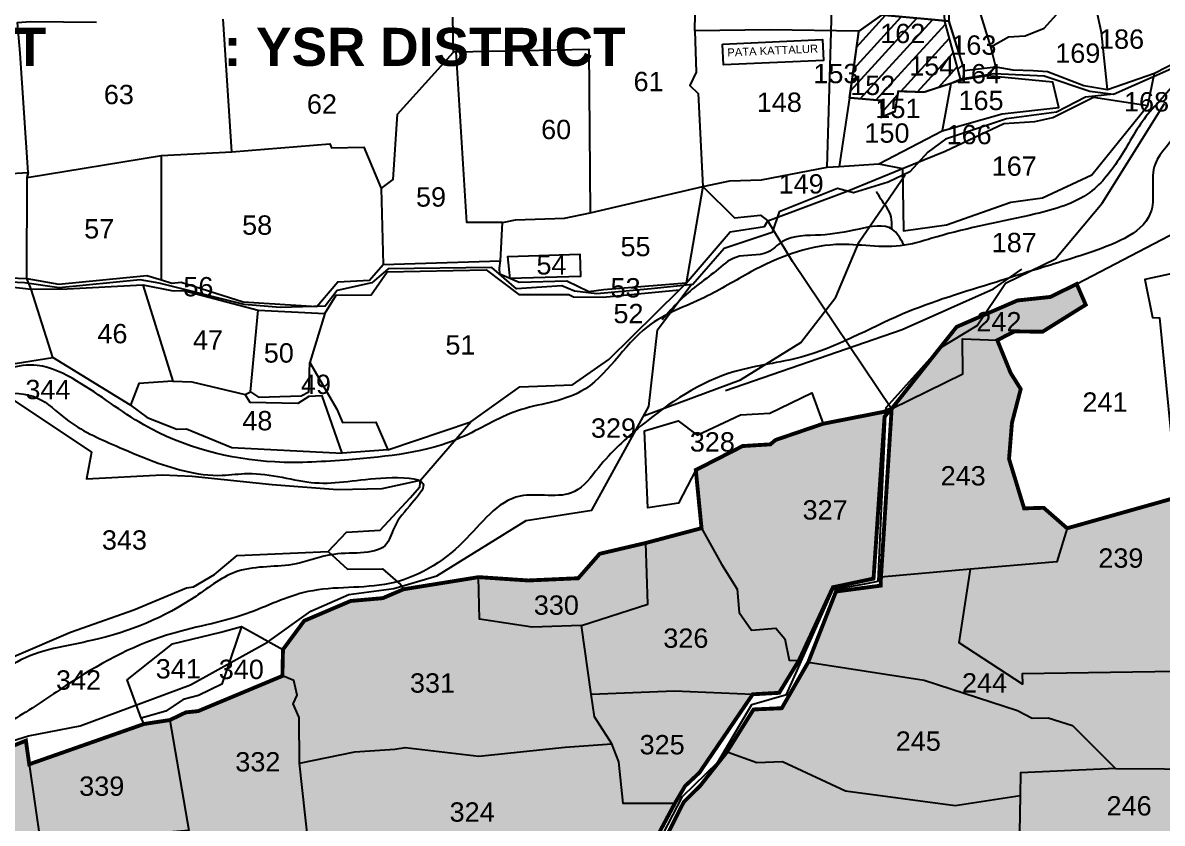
# Model space of a CAD drawing. Header units: inches. Extents: x 215816 to 245985, y 1583903 to 1595496.
# Drawn here: x 218997 to 220175, y 1592113 to 1592941 of the extents above; entities that cross this region are included whole.
import ezdxf
from ezdxf.enums import TextEntityAlignment as Align

# ---------------------------------------------------------------- set-up
doc = ezdxf.new("R2010")
doc.units = ezdxf.units.IN
doc.header["$MEASUREMENT"] = 0
for name, color, linetype in [('PLOT', 7, 'Continuous'), ('PLOTS NO', 7, 'Continuous'), ('ROAD', 1, 'Continuous'), ('STREAM', 4, 'Continuous'), ('TEXT', 1, 'Continuous'), ('text1', 7, 'Continuous'), ('WUA -18', 3, 'Continuous')]:
    doc.layers.add(name, color=color, linetype=linetype)
doc.styles.get("Standard").update_dxf_attribs({"font": 'arial.ttf'})
pattern_1 = [(45, (0, 0), (-0.088388347648, 0.088388347648), [])]

msp = doc.modelspace()

# ---------------------------------------------------------------- hatches: boundary and pattern name
at = {"layer": 'PLOTS NO', "true_color": 0xa953a0}
h = msp.add_hatch(dxfattribs=at)
h.set_pattern_fill('ANSI31', color=215)
h.set_pattern_definition(pattern_1)
h.paths.add_polyline_path([(219441.66712, 1591708.87065), (219470.60062, 1591798.39702), (219494.70745, 1591864.31565), (219509.18779, 1591911.7982), (219534.53348, 1591948.39123), (219537.81663, 1591952.25662), (219590.53406, 1591959.80847), (219617.65489, 1592011.04776), (219680.25442, 1592134.72129), (219697.43788, 1592151.76064), (219725.11271, 1592186.86885), (219752.43461, 1592230.55651), (219781.61884, 1592231.85958), (219809.06299, 1592279.57669), (219837.70397, 1592352.58557), (219883.89281, 1592358.64964), (219884.16386, 1592367.41228), (219895.21591, 1592541.63476), (219962.39773, 1592626.34209), (220025.20686, 1592653.64893), (220059.3187, 1592657.31302), (220086.51441, 1592670.68995), (220095.82113, 1592649.21114), (220051.20919, 1592621.31671), (220022.28261, 1592621.68557), (220004.41242, 1592612.58558), (220018.22205, 1592578.66546), (220028.64912, 1592561.97161), (220019.57566, 1592527.02976), (220016.59009, 1592489.7031), (220032.16413, 1592438.5934), (220052.4089, 1592439.16526), (220076.6151, 1592417.99642), (220190.44138, 1592450.09326), (220229.41132, 1592452.11039), (220248.8134, 1592437.89613), (220282.1631, 1592354.71345), (220373.69435, 1592350.34022), (220388.34985, 1592302.38162), (220419.53654, 1592320.80405), (220514.41793, 1592332.64372), (220634.35392, 1592339.53015), (220580.2183, 1592406.80597), (220621.88305, 1592421.99968), (220594.06781, 1592460.37138), (220560.23501, 1592590.05614), (220631.75937, 1592543.04888), (220690.26346, 1592514.2176), (220711.24998, 1592476.45909), (220713.8652, 1592443.35546), (220720.68341, 1592391.40297), (220729.59502, 1592329.89487), (220728.98391, 1592217.92842), (220720.72271, 1592154.07196), (220715.33527, 1592040.07082), (220758.88871, 1591985.73478), (220797.77086, 1591928.34778), (220774.07985, 1591748.09693), (220772.81468, 1591727.27974), (220758.45053, 1591730.64519), (220756.16311, 1591742.69422), (220725.58587, 1591767.88886), (220660.81642, 1591776.71608), (220661.55069, 1591744.33901), (220609.72756, 1591750.0203), (220559.41458, 1591757.72339), (220550.78284, 1591854.56788), (220485.59717, 1591845.04937), (220420.27635, 1591955.30234), (220366.71269, 1592022.174), (220318.77569, 1592094.48097), (220298.84951, 1592162.6384), (220283.51698, 1592156.80369), (220243.04457, 1592136.4884), (220239.90292, 1592088.15059), (220217.54477, 1592031.01012), (220189.98733, 1591994.98275), (220168.0427, 1591903.64825), (220055.38908, 1591851.02405), (219945.98416, 1591762.08612), (219857.25224, 1591623.23281), (219834.37568, 1591640.44105), (219802.66254, 1591651.61498), (219775.48284, 1591649.66489), (219690.04603, 1591671.13169), (219599.5175, 1591689.18622), (219546.4423, 1591686.99853), (219496.79148, 1591697.30306)])
at = {"layer": 'PLOTS NO', "true_color": 0x58ba48}
h = msp.add_hatch(dxfattribs=at)
h.set_pattern_fill('ANSI31', color=85)
h.set_pattern_definition(pattern_1)
h.paths.add_polyline_path([(218714.85467, 1591453.70161), (218718.35863, 1591480.91506), (218795.70804, 1591505.58289), (218794.04925, 1591519.97339), (218790.09646, 1591595.62488), (218718.23521, 1591553.93065), (218743.41741, 1591720.18625), (218760.30219, 1591747.65228), (218783.6542, 1591797.08007), (218832.81288, 1591790.95224), (218826.06123, 1591795.77565), (218802.47047, 1591817.57741), (218782.53345, 1591833.34214), (218802.82212, 1591924.56888), (218825.9634, 1592027.05066), (218893.4243, 1592140.26146), (218942.96128, 1592179.0137), (218957.07453, 1592184.42484), (218967.97457, 1592185.25301), (219000.20295, 1592198.30299), (219003.68629, 1592173.87056), (219122.34919, 1592215.53739), (219149.08608, 1592219.61298), (219165.55585, 1592227.5528), (219178.23681, 1592228.83944), (219265.36755, 1592265.22486), (219265.98699, 1592292.59453), (219287.95407, 1592322.28826), (219335.95354, 1592342.79733), (219369.06604, 1592345.68422), (219390.6523, 1592354.92565), (219468.25409, 1592367.44417), (219519.53504, 1592363.99434), (219571.19418, 1592366.30091), (219593.35722, 1592391.6059), (219640.99677, 1592402.78657), (219698.67729, 1592418.09886), (219692.75532, 1592478.2893), (219741.1587, 1592503.04986), (219769.88108, 1592504.80808), (219775.15394, 1592509.32548), (219824.26451, 1592526.09664), (219886.79131, 1592538.40398), (219895.21591, 1592541.63476), (219887.90024, 1592533.5365), (219876.4986, 1592365.91816), (219834.52265, 1592356.9855), (219799.37948, 1592281.36678), (219778.94906, 1592247.76289), (219751.62227, 1592246.27184), (219696.51041, 1592165.23971), (219681.65084, 1592151.29978), (219670.93715, 1592133.17536), (219632.83658, 1592061.55959), (219589.10561, 1591972.89915), (219535.36558, 1591969.44637), (219503.24795, 1591913.63019), (219487.44937, 1591865.38667), (219476.17958, 1591835.11808), (219435.67665, 1591710.99695), (219431.42221, 1591698.6343), (219404.25516, 1591581.9955), (219365.43167, 1591568.27944), (219353.22481, 1591547.49341), (219335.86607, 1591447.73857), (219082.86221, 1591446.9411), (219002.02234, 1591444.99188), (218782.31534, 1591442.50367), (218749.23532, 1591442.74125)])
at = {"layer": 'text1'}
h = msp.add_hatch(dxfattribs=at)
h.set_pattern_fill('ANSI31', color=11, scale=103.538201, angle=2.5565452)
h.set_pattern_definition([(47.55655, (217903.463, 1591659.653), (-9.55067, 8.73425), [])])
h.paths.add_polyline_path([(219950.01459, 1592942.31146), (219949.98361, 1592942.91208), (219946.59003, 1592943.09874), (219885.07595, 1592949.02197), (219861.21599, 1592932.08348), (219854.91, 1592884.9967), (219851.80932, 1592863.33067), (219884.66639, 1592860.50425), (219885.02335, 1592843.3463), (219898.67853, 1592849.06728), (219901.96862, 1592870.03132), (219928.8048, 1592869.18504), (219956.42867, 1592878.18758), (219968.74581, 1592881.80428), (219969.01798, 1592883.47144), (219965.93684, 1592882.97862)])
h.paths.add_polyline_path([(219895.19374, 1592922.983), (219918.70584, 1592924.03281), (219918.13992, 1592936.70749), (219894.62782, 1592935.65768)], flags=24)
h.paths.add_polyline_path([(219925.17422, 1592889.38359), (219948.68631, 1592890.4334), (219948.12039, 1592903.10809), (219924.6083, 1592902.05828)], flags=24)
h.paths.add_polyline_path([(219864.19056, 1592869.29284), (219887.70265, 1592870.34265), (219887.13673, 1592883.01733), (219863.62464, 1592881.96752)], flags=24)
h.paths.add_polyline_path([(219890.28564, 1592845.44826), (219913.79773, 1592846.49807), (219913.23181, 1592859.17275), (219889.71972, 1592858.12294)], flags=25)

# ---------------------------------------------------------------- linework, layer by layer
at = {"layer": 'PLOT'}
for points in [[(219982.50315, 1593167.80568), (219950.06916, 1593105.45412), (219950.03877, 1593063.47394), (219953.08775, 1592995.18735), (219954.69755, 1592963.75908), (219954.16409, 1592942.68214), (219970.34729, 1592891.61399), (219968.74581, 1592881.80428)], [(220003.04036, 1592895.38955), (220020.64305, 1592892.10878), (220041.66849, 1592891.51869), (220056.18318, 1592890.35994), (220093.81362, 1592876.05658), (220118.4699, 1592872.01492), (220112.12826, 1592930.99388), (220106.34662, 1592957.69932), (220069.13594, 1592953.25811), (220069.42599, 1592980.32622), (220067.85001, 1592996.93433), (220072.16634, 1593006.16127), (220072.89518, 1593017.86873), (220074.22795, 1593050.31232), (220078.22968, 1593088.70561), (220080.09504, 1593109.22004), (220091.02233, 1593110.5419), (220126.12639, 1593115.44498), (220174.66872, 1593111.13444), (220169.0437, 1593144.34503)], [(220118.4699, 1592872.01492), (220166.94002, 1592888.89249), (220192.39849, 1592901.92066), (220198.47202, 1592931.8082), (220197.59034, 1592961.60953), (220197.31797, 1592982.80859), (220194.66177, 1592997.04944), (220193.79604, 1593021.46669), (220199.75509, 1593023.75205), (220199.30923, 1593038.76471), (220211.58539, 1593045.37072), (220229.07053, 1593094.85777), (220266.2423, 1593094.13476), (220277.92367, 1593058.75771), (220260.03024, 1593032.15665), (220216.10119, 1592985.19407), (220201.08071, 1592984.74776), (220197.31797, 1592982.80859)], [(219828.51374, 1592791.64405), (219832.79089, 1592931.3678), (219834.42014, 1593000.26613), (219819.47086, 1593000.62092), (219818.85682, 1593051.02574), (219905.75049, 1593055.82532)], [(219954.16409, 1592942.68214), (219946.59003, 1592943.09874), (219885.07595, 1592949.02197), (219861.21599, 1592932.08348), (219769.35351, 1592933.66374), (219691.58545, 1592932.59255), (219693.33295, 1593019.7079)], [(220003.04036, 1592895.38955), (219997.69671, 1592915.99359), (219981.63931, 1592968.96214), (219954.69755, 1592963.75908)], [(219997.69671, 1592915.99359), (220015.95279, 1592926.42987), (220033.19384, 1592927.52562), (220052.85754, 1592935.24835), (220069.13594, 1592953.25811)], [(218489.64927, 1592462.40745), (218525.59014, 1592479.88791), (218649.53474, 1592534.74743), (218698.10241, 1592559.19927), (218743.00188, 1592553.37364), (218773.97959, 1592557.54221), (218792.41583, 1592558.87182), (218880.42606, 1592571.19326), (219027.93408, 1592594.77357), (219005.52341, 1592665.43408), (219000.99676, 1592676.2815), (219001.65705, 1592780.90872), (219002.69569, 1592786.01946), (218994.15059, 1592909.3868), (218991.46458, 1592941.17254), (219004.84361, 1592942.27635), (219073.15104, 1592941.65374)], [(219212.99987, 1592807.37477), (219204.12044, 1592944.64914)], [(219492.86679, 1592734.42247), (219456.17985, 1592734.44523), (219444.99911, 1592910.79022), (219442.21263, 1592910.41118), (219441.59523, 1592946.8716)], [(219691.58545, 1592932.59255), (219693.01984, 1592889.94116), (219686.5499, 1592875.86507), (219695.08526, 1592867.6794), (219699.84816, 1592771.57046), (219682.64232, 1592671.63645), (219597.21806, 1592664.75728), (219582.13157, 1592662.5661), (219559.29231, 1592673.68686), (219510.21082, 1592672.16359), (219490.08541, 1592680.80399), (219489.80525, 1592687.07855), (219490.7552, 1592694.66469)], [(219851.80932, 1592863.33067), (219854.91, 1592884.9967), (219861.21599, 1592932.08348)], [(219444.99911, 1592910.79022), (219582.30419, 1592913.47191), (219583.53677, 1592744.4455)], [(219367.5565, 1592769.51479), (219379.97874, 1592778.66532), (219384.21049, 1592846.26517), (219442.21263, 1592910.41118)], [(219970.34729, 1592891.61399), (220003.04036, 1592895.38955), (219994.5108, 1592888.27173)], [(218910.20735, 1592679.99691), (219000.99676, 1592676.2815), (219034.31731, 1592670.38639), (219125.15442, 1592679.34907), (219140.2859, 1592674.9134), (219151.06626, 1592671.71462), (219160.63452, 1592672.75518), (219224.72204, 1592652.27067), (219300.83011, 1592647.49082), (219322.80701, 1592673.00623), (219355.3292, 1592674.71066), (219369.54052, 1592690.88347), (219490.7552, 1592694.66469), (219492.86679, 1592734.42247), (219506.3329, 1592737.11378), (219556.99213, 1592738.76236), (219583.53677, 1592744.4455), (219699.84816, 1592771.57046), (219727.8823, 1592777.5417), (219760.57539, 1592778.38809), (219828.51374, 1592791.64405), (219840.88093, 1592792.21539), (219881.88079, 1592794.86384), (219947.44255, 1592829.27659), (220009.38952, 1592846.61341), (220068.21892, 1592853.12467), (220061.92142, 1592879.62657), (219994.3334, 1592886.01354), (219968.74581, 1592881.80428), (219956.42867, 1592878.18758), (219947.44255, 1592829.27659)], [(219699.84816, 1592771.57046), (219732.67, 1592739.19216), (219759.62378, 1592742.06643), (219767.14329, 1592736.15565), (219849.22401, 1592766.79559), (219906.35399, 1592790.2312), (219950.47775, 1592808.11997), (220011.06232, 1592836.55503), (220043.22537, 1592838.82652), (220061.84227, 1592843.05006), (220104.04591, 1592863.81423), (220160.08784, 1592855.45642), (220166.94002, 1592888.89249)], [(219956.42867, 1592878.18758), (219928.8048, 1592869.18504), (219901.96862, 1592870.03132), (219898.67853, 1592849.06728), (219885.02335, 1592843.3463), (219884.66639, 1592860.50425), (219851.80932, 1592863.33067), (219840.88093, 1592792.21539)], [(219994.5108, 1592888.27173), (219994.3334, 1592886.01354)], [(219881.88079, 1592794.86384), (219906.35399, 1592790.2312), (219907.48053, 1592725.54731), (219951.9062, 1592731.84541), (220018.42405, 1592755.37276), (220051.24475, 1592759.88374), (220102.25317, 1592783.73377), (220160.08784, 1592855.45642)], [(218812.06732, 1592774.96988), (219002.69569, 1592786.01946), (219001.65705, 1592780.90872), (219140.22982, 1592803.73436), (219212.99987, 1592807.37477), (219314.4612, 1592815.62125), (219316.23586, 1592811.56127), (219349.50008, 1592812.40971), (219367.5565, 1592769.51479), (219369.54052, 1592690.88347)], [(219140.2859, 1592674.9134), (219140.22982, 1592803.73436)], [(218988.16069, 1592550.05841), (219068.10133, 1592496.57397), (219062.72475, 1592469.15223), (219140.9645, 1592473.17345), (219172.17663, 1592471.92804), (219254.62243, 1592463.37814), (219322.18275, 1592458.21382), (219368.34455, 1592459.21932), (219408.10448, 1592467.59209), (219460.328, 1592527.98176), (219510.9138, 1592564.17427), (219565.20921, 1592566.33467), (219602.85194, 1592592.55806), (219675.80442, 1592664.783), (219682.64232, 1592671.63645), (219728.31502, 1592724.6577), (219763.71283, 1592730.19669), (219767.14329, 1592736.15565)], [(219435.67665, 1591710.99695), (219476.17958, 1591835.11808), (219487.44937, 1591865.38667), (219503.24795, 1591913.63019), (219535.36558, 1591969.44637), (219537.52441, 1591970.83757), (219589.10561, 1591972.89915), (219632.83658, 1592061.55959), (219670.93715, 1592133.17536), (219681.65084, 1592151.29978), (219696.51041, 1592165.23971), (219751.62227, 1592246.27184), (219778.94906, 1592247.76289), (219799.37948, 1592281.36678), (219834.52265, 1592356.9855), (219876.4986, 1592365.91816), (219887.90024, 1592533.5365), (219895.21591, 1592541.63476), (219792.55972, 1592694.1064), (219767.14329, 1592736.15565)], [(220190.5006, 1592724.70871), (220086.51441, 1592670.68995), (220059.3187, 1592657.31302), (220025.20686, 1592653.64893), (219962.39773, 1592626.34209), (219895.21591, 1592541.63476), (219886.79131, 1592538.40398), (219824.26451, 1592526.09664), (219775.15394, 1592509.32548), (219769.88108, 1592504.80808), (219741.1587, 1592503.04986), (219692.75532, 1592478.2893), (219674.80644, 1592444.07132), (219643.04363, 1592439.22874), (219639.87727, 1592518.80758), (219674.44227, 1592529.10205), (219694.13466, 1592514.38143), (219738.88037, 1592535.40358), (219769.25902, 1592537.14049), (219812.86486, 1592558.1117), (219824.26451, 1592526.09664)], [(219500.66946, 1592676.13439), (219498.26274, 1592699.16436), (219573.01175, 1592701.40011), (219573.63004, 1592678.29029), (219500.65572, 1592676.26586)], [(218911.7944, 1592676.0896), (219005.52341, 1592665.43408), (219042.89364, 1592665.53995), (219121.16802, 1592669.71953), (219152.2785, 1592663.57745), (219163.04969, 1592664.05838), (219240.24857, 1592643.70348), (219309.3279, 1592640.06951), (219321.03393, 1592659.15518), (219356.97023, 1592659.55656), (219373.80708, 1592683.16831), (219476.14823, 1592685.22528), (219509.79965, 1592659.74271), (219561.6262, 1592659.96685), (219566.22028, 1592657.25003), (219596.84193, 1592657.24225), (219675.80442, 1592664.783)], [(220198.35423, 1592684.44707), (220156.79067, 1592675.39183), (220164.85195, 1592635.94046), (220172.2605, 1592635.79919), (220190.44138, 1592450.09326), (220229.41132, 1592452.11039)], [(219121.16802, 1592669.71953), (219152.15705, 1592570.30865), (219171.74738, 1592569.44038), (219226.79509, 1592556.50821), (219232.48837, 1592558.99285), (219240.24857, 1592643.70348)], [(220189.92746, 1592269.70547), (220029.97692, 1592267.33049), (220030.44895, 1592256.7587), (219964.94714, 1592299.38343), (219976.81017, 1592375.53179), (219884.16386, 1592367.41228), (219895.21591, 1592541.63476), (219968.72786, 1592577.85487), (219968.46223, 1592613.96916), (220004.41242, 1592612.58558), (220022.28261, 1592621.68557), (220051.20919, 1592621.31671), (220095.82113, 1592649.21114), (220086.51441, 1592670.68995)], [(219309.3279, 1592640.06951), (219293.63845, 1592589.38064), (219311.53659, 1592558.50755), (219321.68912, 1592541.11733), (219327.66234, 1592527.33227), (219361.79966, 1592527.74128), (219374.29762, 1592499.14108), (219460.328, 1592527.98176)], [(220004.41242, 1592612.58558), (220018.22205, 1592578.66546), (220028.64912, 1592561.97161), (220019.57566, 1592527.02976), (220016.59009, 1592489.7031), (220032.16413, 1592438.5934), (220052.4089, 1592439.16526), (220076.6151, 1592417.99642), (220065.88603, 1592383.37981), (219976.81017, 1592375.53179)], [(219152.15705, 1592570.30865), (219116.92905, 1592567.59789), (219108.32291, 1592545.35531), (219027.93408, 1592594.77357)], [(219232.48837, 1592558.99285), (219240.5636, 1592553.49027), (219284.69684, 1592555.01471), (219292.54849, 1592559.15703), (219293.63845, 1592589.38064)], [(219374.29762, 1592499.14108), (219327.12477, 1592495.69654), (219306.58043, 1592554.8766), (219292.54434, 1592554.24989), (219281.47997, 1592547.06455), (219232.10321, 1592547.98251), (219226.79509, 1592556.50821)], [(219108.32291, 1592545.35531), (219125.5911, 1592532.48834), (219156.26472, 1592520.47526), (219166.30044, 1592520.70032), (219213.14038, 1592501.60253), (219327.12477, 1592495.69654)], [(219292.05438, 1592093.41905), (219283.11463, 1592174.96383), (219282.555, 1592222.27629), (219276.4853, 1592236.49106), (219280.4959, 1592245.20637), (219277.22136, 1592260.58067), (219265.36755, 1592265.22486), (219265.98699, 1592292.59453), (219287.95407, 1592322.28826), (219335.95354, 1592342.79733), (219369.06604, 1592345.68422), (219390.6523, 1592354.92565), (219468.25409, 1592367.44417), (219519.53504, 1592363.99434), (219571.19418, 1592366.30091), (219593.35722, 1592391.6059), (219640.99677, 1592402.78657), (219698.67729, 1592418.09886), (219692.75532, 1592478.2893)], [(218931.86382, 1592271.33405), (218951.49503, 1592275.60992), (218987.79867, 1592285.36245), (219046.44099, 1592310.44599), (219111.88693, 1592333.7948), (219166.23463, 1592356.50994), (219173.43567, 1592357.57045), (219195.06676, 1592370.06445), (219218.44859, 1592389.7309), (219312.69718, 1592393.81752), (219331.6171, 1592414.02372), (219366.43194, 1592416.16938), (219397.39118, 1592449.41711), (219407.37909, 1592460.94787), (219408.10448, 1592467.59209)], [(220190.44138, 1592450.09326), (220076.6151, 1592417.99642)], [(219698.67729, 1592418.09886), (219719.24664, 1592380.87492), (219735.57891, 1592355.06277), (219737.57028, 1592330.91418), (219750.21287, 1592312.74357), (219775.57092, 1592314.76795), (219784.77643, 1592303.58107), (219789.1022, 1592281.69356), (219799.37948, 1592281.36678)], [(219574.4687, 1592317.41396), (219643.13367, 1592339.43796), (219640.99677, 1592402.78657)], [(219312.69718, 1592393.81752), (219332.80578, 1592375.68826), (219368.88582, 1592376.10692), (219387.50749, 1592359.94804), (219390.6523, 1592354.92565)], [(219670.93715, 1592133.17536), (219617.58536, 1592133.22742), (219613.17637, 1592176.40915), (219605.86438, 1592195.08663), (219588.07508, 1592223.10046), (219584.42124, 1592246.30307), (219574.4687, 1592317.41396), (219523.43046, 1592315.58118), (219469.02886, 1592324.08097), (219468.25409, 1592367.44417)], [(219884.16386, 1592367.41228), (219883.89281, 1592358.64964), (219837.70397, 1592352.58557), (219809.06299, 1592279.57669), (219781.61884, 1592231.85958), (219752.43461, 1592230.55651), (219725.11271, 1592186.86885), (219697.43788, 1592151.76064), (219680.25442, 1592134.72129), (219617.65489, 1592011.04776), (219590.53406, 1591959.80847), (219537.81663, 1591952.25662), (219534.53348, 1591948.39123)], [(219122.34919, 1592215.53739), (219119.25766, 1592221.45716), (219104.98606, 1592261.16486), (219151.86876, 1592298.55999), (219201.80484, 1592310.6357), (219223.18005, 1592316.39306), (219265.98699, 1592292.59453)], [(219223.18005, 1592316.39306), (219202.77334, 1592256.64588), (219178.77645, 1592245.0074), (219162.86499, 1592240.69457), (219144.88649, 1592228.84448), (219119.25766, 1592221.45716)], [(219809.06299, 1592279.57669), (219928.98654, 1592260.88825), (220025.26147, 1592229.501), (220040.56592, 1592221.70896), (220056.85922, 1592221.76734), (220082.29712, 1592213.91038), (220126.694, 1592169.50103), (220227.82899, 1592168.64694)], [(219003.68629, 1592173.87056), (219122.34919, 1592215.53739), (219149.08608, 1592219.61298), (219165.55585, 1592227.5528), (219178.23681, 1592228.83944), (219265.36755, 1592265.22486)], [(219584.42124, 1592246.30307), (219670.7991, 1592249.78299), (219751.62227, 1592246.27184)], [(219149.08608, 1592219.61298), (219168.61576, 1592105.28967), (219015.20644, 1592092.59446)], [(218826.06123, 1591795.77565), (218802.47047, 1591817.57741), (218782.53345, 1591833.34214), (218802.82212, 1591924.56888), (218825.9634, 1592027.05066), (218893.4243, 1592140.26146), (218942.96128, 1592179.0137), (218957.07453, 1592184.42484), (218967.97457, 1592185.25301), (219000.20295, 1592198.30299), (219003.68629, 1592173.87056), (219015.20644, 1592092.59446), (219004.29118, 1592092.1071), (219002.30054, 1592029.52386), (219002.48029, 1591933.6874), (219000.52009, 1591870.42251), (219046.95071, 1591810.34277), (219054.20173, 1591790.96556), (219050.36814, 1591754.73028)], [(219283.11463, 1592174.96383), (219340.09072, 1592186.79624), (219381.52497, 1592189.37887), (219392.43617, 1592191.33123), (219468.6072, 1592182.27827), (219557.77929, 1592191.38719), (219605.86438, 1592195.08663)], [(219725.11271, 1592186.86885), (219755.96401, 1592175.71057), (219782.3781, 1592176.88996), (219847.56598, 1592146.51271), (219960.73811, 1592131.29914), (220027.97715, 1592141.67098)], [(220126.694, 1592169.50103), (220028.28277, 1592165.07518), (220027.97715, 1592141.67098), (220026.69257, 1592064.52631), (220120.83844, 1592073.453), (220239.90292, 1592088.15059)]]:
    msp.add_lwpolyline(points, dxfattribs=at)
at = {"layer": 'ROAD'}
for points in [[(219967.80302, 1593149.0354), (219945.2187, 1593102.4252), (219947.2665, 1592995.60192), (219950.01459, 1592942.31146), (219965.93684, 1592882.97862), (220001.0807, 1592888.59981), (220052.80885, 1592886.1207), (220099.97648, 1592870.17674), (220124.55129, 1592867.08095), (220184.49072, 1592893.49154), (220203.18299, 1592913.91273), (220200.28098, 1592981.64825), (220194.65886, 1593030.04293)], [(220124.55129, 1592867.08095), (220095.73859, 1592863.82196), (220065.48381, 1592848.61008), (220013.86132, 1592841.42397), (219950.7327, 1592820.40757), (219932.72998, 1592807.01454), (219914.12959, 1592786.85058), (219891.50874, 1592776.09892), (219855.77541, 1592765.16583), (219839.08718, 1592769.36646), (219778.96164, 1592745.25022), (219771.63133, 1592724.01887), (219722.1272, 1592707.27097), (219689.56348, 1592670.06637), (219646.55465, 1592665.74809), (219590.44238, 1592660.39513), (219567.36353, 1592663.26132), (219554.3646, 1592668.82566), (219507.5463, 1592665.83601), (219481.95916, 1592687.92366), (219374.84443, 1592686.52475), (219357.79339, 1592671.97523), (219321.84472, 1592664.07553), (219309.60833, 1592647.61171), (219263.1239, 1592646.25532), (219225.77095, 1592649.32376), (219137.88337, 1592671.49063), (219118.2177, 1592674.96108), (219034.60965, 1592666.87669), (218998.66037, 1592672.01923), (218968.28374, 1592673.36201)], [(219338.34287, 1591445.173), (219361.41565, 1591568.39288), (219376.59407, 1591578.83097), (219401.52001, 1591583.75045), (219440.82419, 1591710.35962), (219494.14497, 1591882.02026), (219510.8253, 1591921.28291), (219537.59794, 1591959.41853), (219587.65361, 1591963.58988), (219613.59155, 1592014.12167), (219678.89291, 1592140.55147), (219715.51376, 1592176.03348), (219750.80456, 1592235.71191), (219786.62096, 1592246.13495), (219834.72712, 1592354.49716), (219867.32839, 1592360.43054), (219881.3926, 1592363.29738), (219889.58605, 1592542.9015), (219944.50619, 1592603.90182), (219983.4749, 1592627.78075), (220012.86105, 1592671.39091), (220064.58301, 1592696.88058), (220113.01591, 1592754.34514), (220177.13412, 1592857.32419)], [(219639.7017, 1592534.48637), (219738.8059, 1592571.64561), (219801.37244, 1592610.2616), (219837.61427, 1592656.9666), (219861.63862, 1592714.2434), (219909.22863, 1592783.6897)], [(219723.35916, 1592560.52033), (219905.99477, 1592623.64381), (220000.56013, 1592665.54143), (220029.93752, 1592685.99958)], [(218911.99364, 1592175.00097), (219003.03391, 1592203.45081), (219056.22938, 1592213.55189), (219170.46936, 1592255.94702), (219249.93614, 1592300.05622), (219294.65481, 1592332.23225), (219334.12912, 1592349.36448), (219380.48127, 1592355.7799), (219425.09591, 1592368.6365), (219517.25688, 1592426.10854), (219585.41564, 1592436.6363), (219644.22446, 1592543.95272), (219653.04066, 1592623.4027), (219688.63799, 1592670.69657)]]:
    msp.add_lwpolyline(points, dxfattribs=at)
at = {"layer": 'STREAM'}
for points in [[(220685.85843, 1593549.52802), (220674.55316, 1593494.33303), (220653.0643, 1593461.61796), (220605.93774, 1593433.75646), (220569.40872, 1593389.61608), (220553.12031, 1593351.13493), (220522.17397, 1593308.82375), (220486.78905, 1593230.3959), (220459.17773, 1593192.46769), (220378.57537, 1593123.59342), (220331.89525, 1593082.90616), (220293.79151, 1593042.74528), (220260.72173, 1593008.45461), (220237.79293, 1592950.43514), (220210.82711, 1592937.5874), (220195.14266, 1592893.48778), (220160.17232, 1592846.41), (220131.66271, 1592802.15079), (220100.11245, 1592765.45807), (220043.90936, 1592743.18958), (219940.91914, 1592719.1985), (219908.46341, 1592710.69256), (219837.46461, 1592711.40372), (219749.75288, 1592683.14145), (219701.76146, 1592656.83643), (219643.08534, 1592626.69504), (219573.71158, 1592559.38064), (219508.40599, 1592539.41745), (219449.9722, 1592511.75676), (219334.21811, 1592488.92752), (219257.70718, 1592486.56985), (219122.06377, 1592525.03562), (219052.95993, 1592570.28922), (219011.98814, 1592586.45468), (218951.78976, 1592574.593), (218863.22386, 1592560.43183), (218755.1978, 1592544.31761), (218692.54575, 1592547.87133), (218642.56408, 1592591.86171), (218569.47396, 1592609.58856), (218494.41408, 1592637.99275), (218417.0134, 1592663.4697), (218359.90147, 1592673.04029), (218289.35582, 1592679.41712), (218227.68226, 1592684.77873), (218177.81624, 1592694.54879)], [(220693.29547, 1593520.6654), (220684.45378, 1593488.60436), (220677.24044, 1593459.23667), (220672.33751, 1593441.7651), (220639.9802, 1593412.42502), (220625.23966, 1593404.77843), (220612.81437, 1593379.5458), (220593.31526, 1593360.98575), (220580.19095, 1593341.61837), (220559.84272, 1593327.38815), (220542.86606, 1593285.41915), (220521.46347, 1593255.82119), (220505.41899, 1593223.6681), (220493.26568, 1593198.32539), (220443.51086, 1593153.83893), (220408.19222, 1593114.8872), (220383.76672, 1593088.7971), (220355.65709, 1593060.64616), (220331.51639, 1593037.56259), (220291.86431, 1592993.8765), (220255.70343, 1592941.85355), (220237.79638, 1592920.0962), (220229.13929, 1592886.39796), (220203.43175, 1592867.0867), (220191.42761, 1592830.57315), (220167.51391, 1592794.57573), (220163.72708, 1592747.02435), (220102.45961, 1592704.06406), (220040.70463, 1592684.54642), (220003.49026, 1592672.74057), (219906.00959, 1592639.33691), (219801.74721, 1592595.0156), (219732.95625, 1592580.0857), (219635.9382, 1592523.79697), (219592.02015, 1592480.49398), (219567.39535, 1592455.93008), (219511.13166, 1592451.18321), (219452.29556, 1592403.86209), (219375.93582, 1592360.78662), (219291.70346, 1592352.41819), (219227.86564, 1592329.4555), (219145.53741, 1592307.34323), (219041.62356, 1592255.21602), (218990.36259, 1592221.95401), (218922.14957, 1592184.27039), (218863.02928, 1592130.79113), (218840.41681, 1592086.20472), (218813.11583, 1592046.43707), (218798.96608, 1591986.80859), (218781.62917, 1591911.73055), (218766.54521, 1591861.33485), (218767.25683, 1591832.87414), (218763.36916, 1591794.71055), (218750.10327, 1591765.85906), (218734.08782, 1591723.80194), (218718.6201, 1591669.47837), (218705.83266, 1591605.21831), (218671.70026, 1591555.64813), (218625.72856, 1591494.64325), (218600.68054, 1591479.55795), (218603.71357, 1591436.67529), (218617.65451, 1591425.00687), (218607.14491, 1591384.8716), (218597.29293, 1591342.53098), (218595.51302, 1591307.2549), (218600.97485, 1591259.61133), (218597.68466, 1591208.06619), (218588.99861, 1591164.66029), (218583.75626, 1591144.31387), (218576.04728, 1591116.59451), (218623.16646, 1591075.6803), (218693.05363, 1591038.77683), (218717.15362, 1591012.47773), (218726.66957, 1590987.20351), (218744.72022, 1590946.10874), (218741.82421, 1590910.78282), (218734.95748, 1590889.24653), (218722.99364, 1590869.15867), (218714.20378, 1590853.12326), (218710.41155, 1590837.86968), (218705.19409, 1590816.9657)], [(220711.08486, 1592903.76308), (220704.91791, 1592894.52352), (220700.01217, 1592879.36414), (220686.90746, 1592869.2172), (220667.81543, 1592831.99264), (220646.23069, 1592815.29173), (220634.05289, 1592788.8514), (220597.38376, 1592761.21343), (220578.55075, 1592736.46799), (220556.6657, 1592717.56241), (220529.48694, 1592691.51991), (220494.36922, 1592660.86804), (220487.45, 1592628.28796), (220458.53308, 1592579.07739), (220446.03127, 1592533.10053), (220431.46432, 1592502.08162), (220424.1649, 1592469.08616), (220413.92676, 1592443.83345), (220414.81958, 1592419.37115), (220404.35052, 1592381.45326), (220401.45683, 1592328.66259), (220386.69635, 1592287.85817), (220380.29334, 1592259.85285), (220333.7976, 1592199.90672), (220309.44675, 1592159.62993), (220294.59869, 1592135.07091), (220266.37787, 1592102.90528), (220251.99833, 1592067.85291), (220238.06374, 1592036.1437), (220207.97834, 1591988.60135), (220191.41197, 1591937.67089), (220171.37478, 1591900.77284), (220142.89839, 1591874.33086), (220103.85088, 1591838.99534), (220059.61539, 1591822.6826), (220033.78798, 1591815.47575), (220006.85202, 1591797.38652), (219981.76879, 1591780.65447), (219954.69911, 1591758.41727), (219937.8563, 1591735.68088), (219908.40416, 1591679.70996), (219887.84165, 1591654.57718), (219866.48881, 1591618.57622), (219854.94517, 1591584.28771), (219826.79615, 1591535.32972), (219813.34649, 1591522.30326), (219782.58906, 1591518.38103), (219751.93926, 1591504.90519), (219735.94002, 1591470.41772), (219713.70102, 1591447.12177), (219709.99139, 1591414.91777), (219698.13778, 1591373.28729), (219687.1313, 1591341.25306), (219626.8956, 1591295.03381), (219613.35151, 1591251.23021), (219612.12879, 1591205.53154), (219596.72333, 1591148.60366), (219583.71793, 1591129.27629), (219544.94385, 1591138.95605), (219553.97833, 1591101.05102), (219552.69812, 1591074.91152), (219540.95785, 1591063.79139), (219539.00872, 1591034.36172)], [(219895.26731, 1592728.11551), (219894.72278, 1592740.31122), (219884.19647, 1592758.53069), (219879.53591, 1592766.22967)], [(219907.56989, 1592711.52798), (219896.07865, 1592727.18846), (219861.53277, 1592727.44306), (219821.51493, 1592721.34332), (219782.24711, 1592714.55825), (219767.21252, 1592703.70843), (219733.99999, 1592698.27197), (219713.75349, 1592684.4291), (219693.58703, 1592668.79276), (219676.27675, 1592653.64335), (219658.09759, 1592633.78279)], [(218214.4438, 1592269.65354), (218251.4747, 1592310.11936), (218320.81337, 1592354.4976), (218376.86284, 1592391.76749), (218461.02593, 1592428.33946), (218510.72912, 1592453.84614), (218612.0957, 1592497.68866), (218682.42491, 1592519.8822), (218774.97178, 1592526.83711), (218814.54701, 1592526.13426), (218875.86759, 1592549.42905), (218971.85949, 1592558.30199), (219012.3596, 1592552.70067), (219041.57097, 1592531.07033), (219093.46453, 1592503.18186), (219163.81783, 1592477.39025), (219203.21362, 1592472.79814), (219229.60974, 1592474.6824), (219299.05861, 1592465.12344), (219372.62482, 1592470.17235), (219410.6583, 1592464.4609), (219382.54663, 1592421.92343), (219373.47101, 1592402.28268), (219318.54241, 1592391.00914), (219279.43887, 1592381.14785), (219219.40413, 1592373.52756), (219175.7226, 1592347.58407), (219069.46567, 1592302.17465), (218990.67965, 1592279.60352), (218944.33642, 1592250.01279), (218923.13163, 1592241.10721), (218892.72636, 1592194.58609), (218871.28468, 1592160.81461), (218843.75842, 1592128.88849), (218818.40928, 1592095.64821), (218798.25042, 1592047.91727), (218767.94227, 1591983.40565), (218745.43334, 1591918.18374), (218732.90814, 1591898.2183), (218723.75045, 1591810.31871), (218708.07804, 1591742.22651), (218701.58015, 1591690.06889), (218687.76763, 1591619.34696), (218655.41461, 1591561.09517), (218640.3506, 1591538.48367), (218614.97001, 1591505.94768), (218587.93762, 1591470.86804), (218574.79555, 1591440.99553), (218532.18703, 1591429.02091), (218472.86631, 1591413.31718), (218394.63704, 1591386.18398), (218358.58183, 1591363.40373), (218364.33763, 1591365.70709), (218344.86588, 1591351.07692), (218300.89489, 1591323.70915), (218279.0509, 1591306.85602)]]:
    msp.add_spline(points, degree=3, dxfattribs=at)
at = {"layer": 'text1', "color": 11, "const_width": 2.07076}
msp.add_lwpolyline([(219851.80932, 1592863.33067), (219861.21599, 1592932.08348), (219885.07595, 1592949.02197), (219954.16409, 1592942.68214), (219970.34729, 1592891.61399), (219969.01798, 1592883.47144), (219956.42867, 1592878.18758), (219928.8048, 1592869.18504), (219901.96862, 1592870.03132), (219898.67853, 1592849.06728), (219885.02335, 1592843.3463), (219884.66639, 1592860.50425), (219851.80932, 1592863.33067), (219861.21599, 1592932.08348)], dxfattribs=at)
at = {"layer": 'text1', "color": 11}
msp.add_lwpolyline([(219720.27839, 1592918.85305), (219823.8143, 1592923.4759), (219824.77126, 1592902.04321), (219721.23535, 1592897.42035)], close=True, dxfattribs=at)
at = {"layer": 'WUA -18', "color": 17, "const_width": 4}
for points in [[(219617.65489, 1592011.04776), (219680.25442, 1592134.72129), (219697.43788, 1592151.76064), (219725.11271, 1592186.86885), (219752.43461, 1592230.55651), (219781.61884, 1592231.85958), (219809.06299, 1592279.57669), (219837.70397, 1592352.58557), (219883.89281, 1592358.64964), (219884.16386, 1592367.41228), (219895.21591, 1592541.63476), (219895.21591, 1592541.63476), (219962.39773, 1592626.34209), (220025.20686, 1592653.64893), (220059.3187, 1592657.31302), (220086.51441, 1592670.68995), (220095.82113, 1592649.21114), (220051.20919, 1592621.31671), (220022.28261, 1592621.68557), (220004.41242, 1592612.58558), (220018.22205, 1592578.66546), (220028.64912, 1592561.97161), (220019.57566, 1592527.02976), (220016.59009, 1592489.7031), (220032.16413, 1592438.5934), (220052.4089, 1592439.16526), (220076.6151, 1592417.99642), (220190.44138, 1592450.09326)], [(218967.97457, 1592185.25301), (219000.20295, 1592198.30299), (219003.68629, 1592173.87056), (219122.34919, 1592215.53739), (219149.08608, 1592219.61298), (219165.55585, 1592227.5528), (219178.23681, 1592228.83944), (219265.36755, 1592265.22486), (219265.98699, 1592292.59453), (219287.95407, 1592322.28826), (219335.95354, 1592342.79733), (219369.06604, 1592345.68422), (219390.6523, 1592354.92565), (219468.25409, 1592367.44417), (219519.53504, 1592363.99434), (219571.19418, 1592366.30091), (219593.35722, 1592391.6059), (219640.99677, 1592402.78657), (219698.67729, 1592418.09886), (219692.75532, 1592478.2893), (219741.1587, 1592503.04986), (219769.88108, 1592504.80808), (219775.15394, 1592509.32548), (219824.26451, 1592526.09664), (219886.79131, 1592538.40398), (219895.21591, 1592541.63476), (219887.90024, 1592533.5365), (219876.4986, 1592365.91816), (219834.52265, 1592356.9855), (219799.37948, 1592281.36678), (219778.94906, 1592247.76289), (219751.62227, 1592246.27184), (219696.51041, 1592165.23971), (219681.65084, 1592151.29978), (219670.93715, 1592133.17536), (219632.83658, 1592061.55959)]]:
    msp.add_lwpolyline(points, dxfattribs=at)

# ---------------------------------------------------------------- texts
at = {"layer": 'PLOTS NO'}
for s, p in [('162', (219906.66444, 1592929.89887)), ('163', (219980.20558, 1592917.89874)), ('186', (220132.89578, 1592924.02162)), ('169', (220087.65525, 1592909.49678)), ('154', (219936.64491, 1592896.29946)), ('61', (219643.9468, 1592880.15101)), ('153', (219837.57119, 1592888.40228)), ('164', (219985.00627, 1592888.24038)), ('152', (219875.66125, 1592876.20871)), ('63', (219096.31287, 1592866.6953)), ('62', (219306.21295, 1592856.85964)), ('148', (219779.09237, 1592858.71549)), ('165', (219987.63234, 1592860.56907)), ('168', (220158.73559, 1592859.17749)), ('151', (219901.75633, 1592852.36413)), ('60', (219548.37123, 1592830.53493)), ('150', (219890.38046, 1592826.84648)), ('166', (219975.30208, 1592825.28281)), ('167', (220021.95382, 1592792.63008)), ('149', (219801.63553, 1592774.27217)), ('59', (219419.01727, 1592760.72735)), ('57', (219075.97758, 1592727.79116)), ('58', (219239.24367, 1592731.643)), ('55', (219630.44882, 1592709.43028)), ('187', (220021.97047, 1592713.60248)), ('54', (219543.55317, 1592690.50934)), ('56', (219178.50716, 1592667.90739)), ('53', (219620.17073, 1592666.78427)), ('52', (219623.13517, 1592640.10792)), ('242', (220006.15948, 1592631.67178)), ('46', (219089.6492, 1592619.36332)), ('47', (219188.46582, 1592612.83725)), ('50', (219261.64293, 1592599.35643)), ('51', (219449.42441, 1592607.74083)), ('344', (219022.99249, 1592561.52689)), ('49', (219300.03957, 1592566.88897)), ('241', (220115.78739, 1592548.57407)), ('48', (219239.4546, 1592529.31835)), ('329', (219607.65683, 1592521.67523)), ('328', (219709.83635, 1592507.34575)), ('243', (219969.17063, 1592472.30766)), ('327', (219826.42232, 1592436.98424)), ('343', (219102.06511, 1592405.89325)), ('239', (220132.17805, 1592387.20116)), ('330', (219548.60851, 1592338.51746)), ('326', (219682.47247, 1592304.34947)), ('341', (219157.73435, 1592272.63807)), ('340', (219222.88615, 1592272.04861)), ('342', (219054.61185, 1592261.03672)), ('331', (219420.55517, 1592257.93256)), ('244', (219991.23222, 1592258.0887)), ('245', (219922.74815, 1592197.86049)), ('325', (219657.98345, 1592194.10365)), ('332', (219240.02341, 1592176.4039)), ('339', (219078.63596, 1592151.22508)), ('246', (220140.65329, 1592130.8979)), ('324', (219461.51511, 1592124.45794))]:
    msp.add_text(s, height=20, dxfattribs=at).set_placement(p, align=Align.MIDDLE_CENTER)
at = {"layer": 'TEXT', "insert": (218767.60319, 1593066.9672), "char_height": 39.3744879, "width": 1029.3413908, "attachment_point": 1}
msp.add_mtext('\\pxql;{\\fArial|b1|i0|c0|p34;\\C1;VILLAGE NAME :\\C5;  KATTALUR\\P\\C1;MANDAL             : \\C5;VEMPALLI \\P\\C1;DISTRICT            : \\C5;YSR DISTRICT}', dxfattribs=at)
at = {"layer": 'text1', "color": 11}
msp.add_text('PATA KATTALUR', height=8.2830561, rotation=2.5565452, dxfattribs=at).set_placement((219772.2445, 1592912.22014), align=Align.MIDDLE_CENTER)

doc.saveas('drawing.dxf')
